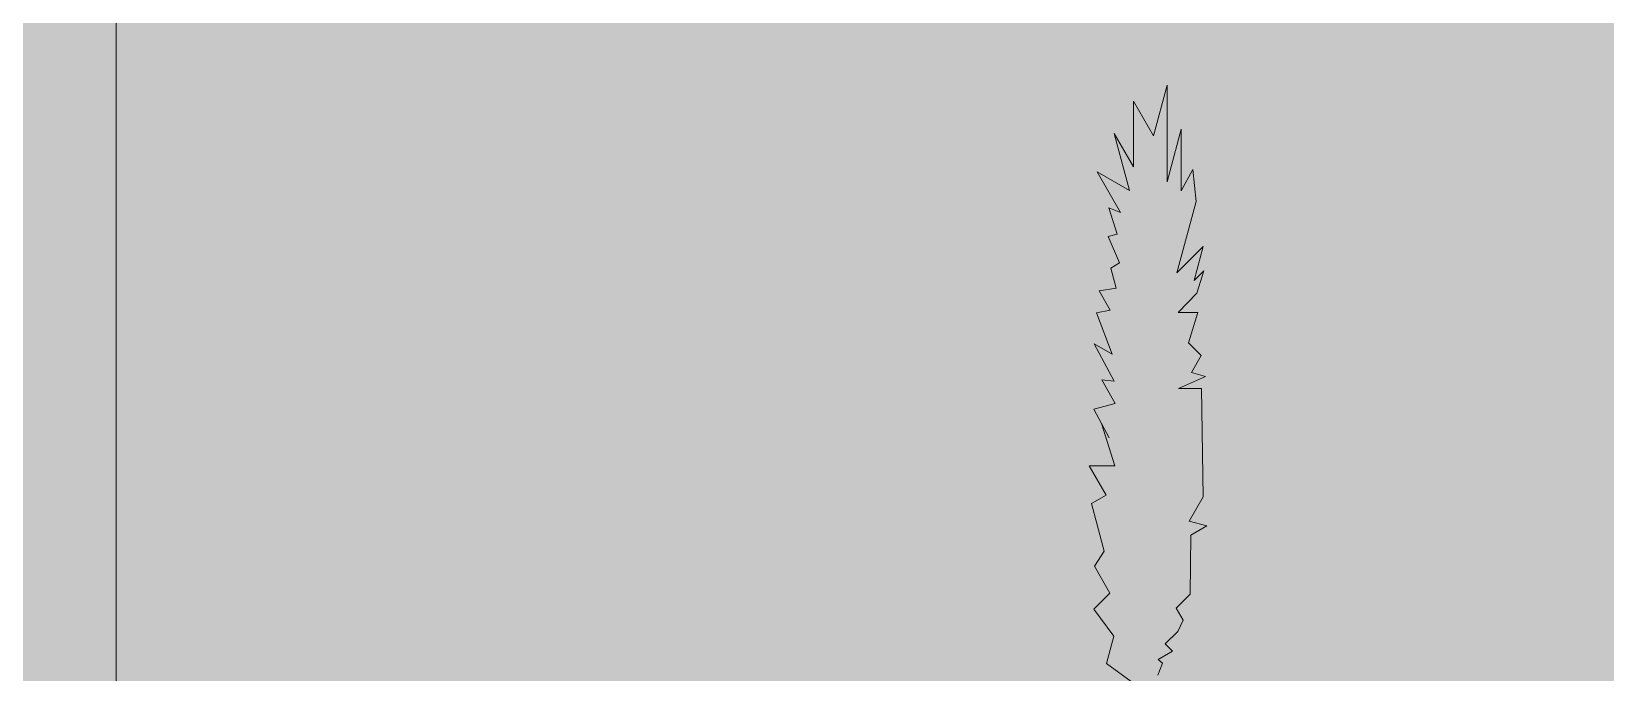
# Model space of a CAD drawing. Header units: centimetres. Extents: x -4381 to 5639, y -3920 to 4826.
# Drawn here: x 55.786 to 56.597, y 7.354 to 7.684 of the extents above; entities that cross this region are included whole.
import ezdxf
from ezdxf.xclip import XClip

# ---------------------------------------------------------------- set-up
doc = ezdxf.new("R2010")
doc.units = ezdxf.units.CM
doc.header["$MEASUREMENT"] = 0
doc.header["$XCLIPFRAME"] = 0
doc.set_wipeout_variables(frame=1)
doc.linetypes.add('Wipeout_Contour', pattern=[100, 0, -100])
for name, color, linetype, lineweight in [('0_Pen_No__1', 7, 'Continuous', 5), ('0_Pen_No__15', 214, 'Continuous', 5), ('0_Pen_No__2', 8, 'Continuous', 5), ('Mur de clôture_Pen_No__7', 7, 'Continuous', 5)]:
    doc.layers.add(name, color=color, linetype=linetype, lineweight=lineweight)
for name, color, linetype in [('Drawing & Figure', 7, 'Continuous'), ('Mur de clôture', 7, 'Continuous'), ('Structural - Bearing', 7, 'Continuous')]:
    doc.layers.add(name, color=color, linetype=linetype)
doc.layers.add('Structural - Bearing_Pen_No__102', color=7, linetype='Continuous', lineweight=5, true_color=0xcccccc)

# ---------------------------------------------------------------- blocks, each defined once
blk = doc.blocks.new('Drawing_10_10', base_point=(-363.09186, 10.61787))
at = {"color": 254, "linetype": 'Wipeout_Contour', "lineweight": 0, "ltscale": 474.842881}
blk.add_wipeout([(60.66688, 9.61787), (60.66688, 7.31787), (61.66688, 7.31787), (61.66688, 10.31787), (55.8299, 10.31787), (55.8299, 7.31787), (56.66688, 7.31787), (56.66688, 9.61787)], dxfattribs=at).dxf.layer = 'Structural - Bearing'
at = {"layer": '0_Pen_No__2', "linetype": 'Continuous', "ltscale": 10}
blk.add_hatch(color=256, dxfattribs=at).paths.add_polyline_path([(55.8299, 10.81787), (55.8299, 7.31787), (56.66688, 7.31787), (56.66688, 9.61787), (60.66688, 9.61787), (60.66688, 7.31787), (61.66688, 7.31787), (61.66688, 10.31444), (61.66688, 10.81787)])
at = {"layer": 'Mur de clôture', "linetype": 'Continuous', "lineweight": 0, "ltscale": 10, "true_color": 0x000000}
blk.add_hatch(color=18, dxfattribs=at).paths.add_polyline_path([(55.5299, 10.37171), (55.5299, 5.11787), (55.8299, 5.11787), (55.8299, 10.37171), (55.82557, 10.37171)])
at = {"layer": 'Structural - Bearing_Pen_No__102', "linetype": 'Continuous', "ltscale": 10}
blk.add_hatch(color=256, dxfattribs=at).paths.add_polyline_path([(60.66688, 9.61787), (60.66688, 7.31787), (61.66688, 7.31787), (61.66688, 10.31787), (55.8299, 10.31787), (55.8299, 7.31787), (56.66688, 7.31787), (56.66688, 9.61787)])
at = {"layer": '0_Pen_No__1', "linetype": 'Continuous', "ltscale": 10}
blk.add_line((55.8299, 7.31787), (55.8299, 10.81787), dxfattribs=at)
at = {"layer": '0_Pen_No__15', "linetype": 'Continuous', "ltscale": 10, "flags": 128}
blk.add_lwpolyline([(56.36621, 7.35253), (56.3686, 7.35869), (56.36644, 7.36067), (56.37386, 7.36495), (56.37012, 7.36868), (56.37652, 7.37508), (56.37923, 7.3808), (56.37565, 7.38701), (56.3829, 7.39426), (56.38332, 7.42465), (56.39157, 7.42942), (56.38244, 7.43186), (56.38969, 7.44443), (56.38881, 7.50021), (56.37685, 7.50021), (56.39083, 7.50634), (56.38354, 7.50829), (56.38864, 7.51712), (56.38204, 7.52373), (56.38689, 7.5392), (56.37665, 7.5392), (56.38631, 7.54924), (56.38997, 7.56074), (56.38491, 7.55568), (56.38961, 7.57324), (56.3761, 7.55973), (56.38593, 7.59641), (56.38424, 7.61291), (56.37827, 7.60184), (56.37827, 7.63372), (56.37099, 7.60652), (56.37099, 7.65635), (56.36398, 7.63022), (56.35369, 7.64804), (56.35369, 7.61427), (56.34384, 7.63133), (56.35168, 7.60209), (56.33507, 7.61168), (56.34713, 7.59079), (56.3411, 7.59308), (56.34529, 7.57956), (56.34076, 7.57835), (56.34658, 7.56475), (56.34208, 7.56215), (56.34483, 7.55186), (56.33601, 7.55039), (56.34177, 7.5404), (56.33466, 7.53917), (56.34275, 7.51782), (56.33347, 7.52318), (56.34373, 7.5039), (56.33735, 7.50463), (56.34436, 7.49248), (56.33339, 7.48954), (56.34125, 7.47472), (56.33732, 7.48213), (56.34415, 7.46028), (56.33099, 7.46028), (56.33967, 7.44525), (56.33213, 7.4409), (56.33868, 7.41644), (56.33361, 7.40864), (56.34159, 7.39482), (56.33327, 7.3865), (56.34355, 7.37257), (56.33977, 7.35848), (56.35446, 7.34797)], dxfattribs=at)
at = {"layer": 'Mur de clôture_Pen_No__7', "linetype": 'Continuous', "ltscale": 10}
blk.add_line((55.8299, 10.37171), (55.8299, 6.28702), dxfattribs=at)

msp = doc.modelspace()

# ---------------------------------------------------------------- block references
at = {"layer": 'Drawing & Figure', "color": 151, "linetype": 'Continuous', "lineweight": 5, "ltscale": 10, "true_color": 0x80c2ff}
ref = msp.add_blockref('Drawing_10_10', (-363.09186, 10.61787), dxfattribs=at)
XClip(ref).set_block_clipping_path([(51.7463984619, 0.9963282177), (100.4426918859, 21.3288080632)])

doc.saveas('drawing.dxf')
